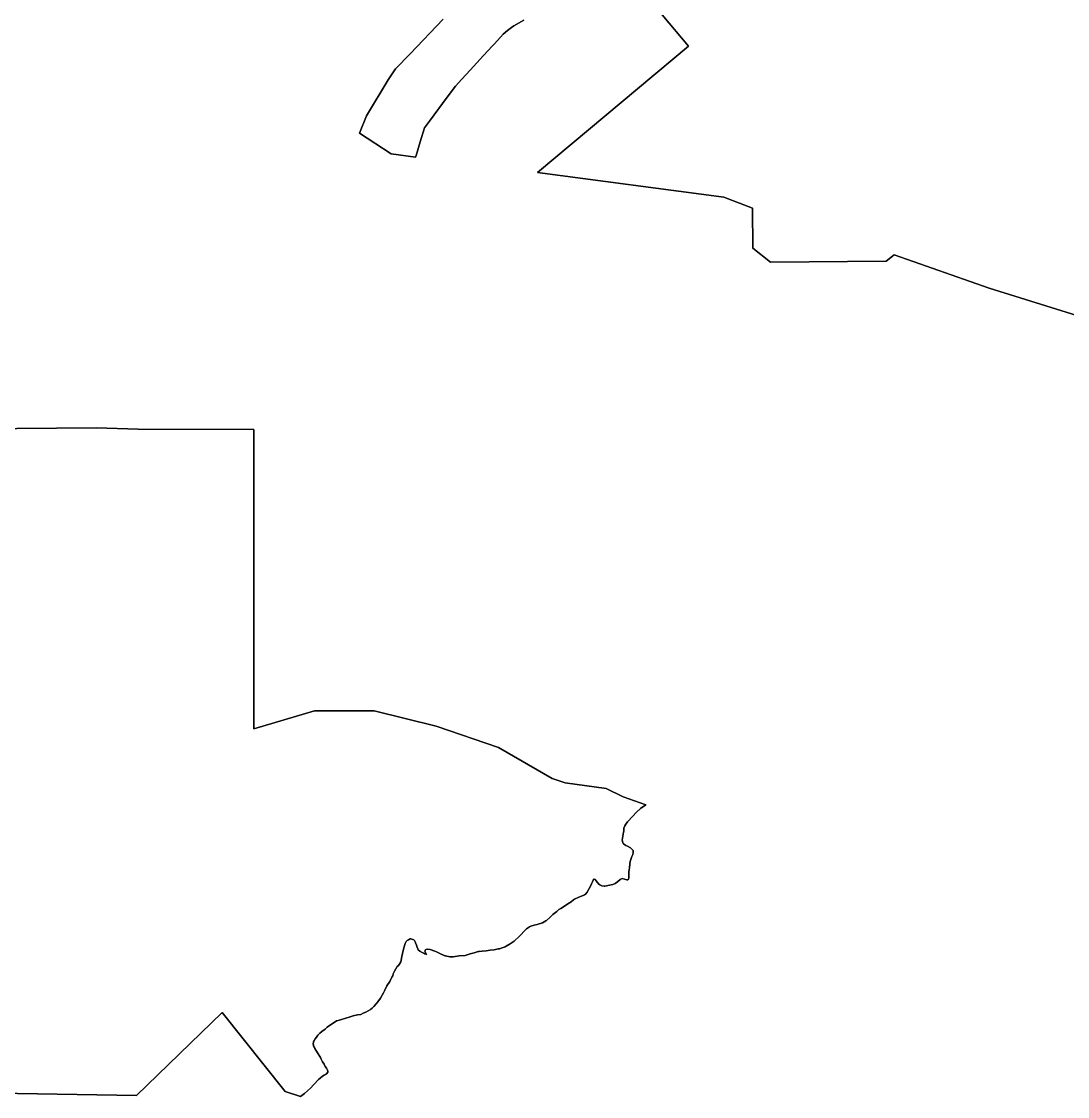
# Model space of a CAD drawing. Header units: inches. Extents: x 130170 to 284068, y 377793 to 804530.
# Drawn here: x 193912 to 203403, y 540897 to 550655 of the extents above; entities that cross this region are included whole.
import ezdxf

# ---------------------------------------------------------------- set-up
doc = ezdxf.new("R2010")
doc.units = ezdxf.units.IN
doc.header["$MEASUREMENT"] = 0
doc.layers.add('muni_il', color=7, linetype='Continuous')

msp = doc.modelspace()

# ---------------------------------------------------------------- linework, layer by layer
at = {"layer": 'muni_il'}
for points in [[(198470.4, 550667.6), (198380.6, 550616.8), (198357.9, 550600.4), (198322.2, 550572.9), (198283.5, 550538.7), (198202.8, 550451.7), (198185.9, 550433.4), (198104.4, 550344.6), (197984.5, 550214), (197907.4, 550130.2), (197850, 550068.1), (197774, 549967.1), (197614.2, 549749.5), (197569.8, 549689.7), (197530.6, 549562.8), (197493.6, 549439), (197485.8, 549424.2), (197266.5, 549452.6), (196977.8, 549639.8), (197043.2, 549797.6), (197239.7, 550124.9), (197304.2, 550225.1), (197439.6, 550362.6), (197738.6, 550675.1)], [(197738.6, 550675.1), (197439.6, 550362.6), (197304.2, 550225.1), (197239.7, 550124.9), (197043.2, 549797.6), (196977.8, 549639.8), (197266.5, 549452.6), (197485.8, 549424.2), (197493.6, 549439), (197530.6, 549562.8), (197569.8, 549689.7), (197614.2, 549749.5), (197774, 549967.1), (197850, 550068.1), (197907.4, 550130.2), (197984.5, 550214), (198104.4, 550344.6), (198185.9, 550433.4), (198202.8, 550451.7), (198283.5, 550538.7), (198322.2, 550572.9), (198357.9, 550600.4), (198380.6, 550616.8), (198470.4, 550667.6)], [(203767.9, 547898.1), (202692.5, 548233.7), (201829.4, 548536.5), (201757.5, 548480.6), (200707.4, 548469.5), (200548, 548597.9), (200543.5, 548961), (200285.8, 549061.2), (198595.3, 549285.1), (199963.2, 550431.4), (199725.7, 550716.6)], [(199725.7, 550716.6), (199963.2, 550431.4), (198595.3, 549285.1), (200285.8, 549061.2), (200543.5, 548961), (200548, 548597.9), (200707.4, 548469.5), (201757.5, 548480.6), (201829.4, 548536.5), (202692.5, 548233.7), (203767.9, 547898.1)], [(189521.1, 546925.3), (194591.2, 546967.6), (194971.1, 546954.2), (196020.4, 546952.8), (196018.8, 544235.5), (196571.9, 544398.8), (197111, 544398.8), (197675.8, 544257.7), (198240.6, 544065.2), (198728.3, 543782.9), (198843.9, 543744.4), (199216.1, 543693.1), (199370.2, 543616.1), (199576.3, 543544.5), (199527.3, 543509.8), (199491.6, 543477.8), (199418.1, 543396.7), (199412.2, 543389.6), (199396.6, 543368.2), (199386.6, 543353.5), (199378.5, 543331.6), (199378, 543326.1), (199376.1, 543304.9), (199375, 543297.2), (199362.8, 543225.1), (199367.1, 543203.3), (199370.7, 543194.1), (199373.9, 543190.5), (199396, 543175.6), (199410.8, 543168.9), (199436.8, 543154.5), (199443.2, 543148.8), (199461, 543130.2), (199461.1, 543110.9), (199459.3, 543093.9), (199451.3, 543074.7), (199444.2, 543058.2), (199441.4, 543049.2), (199435.7, 543029.2), (199433, 543007.6), (199428.2, 542969.4), (199426, 542958.2), (199423.2, 542936.2), (199423.3, 542914.2), (199423.3, 542904.2), (199424.3, 542880.8), (199419.5, 542868.9), (199409.9, 542864.4), (199405.1, 542864.2), (199384.5, 542869), (199361, 542875.8), (199350.3, 542870.9), (199344.4, 542867.8), (199321.3, 542846.6), (199298.9, 542829.4), (199276.6, 542821.9), (199247.2, 542815.6), (199205.2, 542806.5), (199198.2, 542806.6), (199179, 542808.4), (199158.3, 542819.5), (199147.8, 542827.1), (199138.6, 542838.3), (199127.7, 542855.6), (199116.8, 542867.8), (199109.6, 542869.8), (199103.8, 542869), (199103.4, 542868.9), (199101, 542867.9), (199092.3, 542845.5), (199084.5, 542827.3), (199076.6, 542811.6), (199061.7, 542784.2), (199048.9, 542757.3), (199044.7, 542750.9), (199029.9, 542733.1), (199019.2, 542726.2), (199007.6, 542720.1), (198968.3, 542706.4), (198929.5, 542689), (198920.6, 542682.6), (198900.1, 542665.5), (198883.2, 542654.1), (198842.8, 542627.2), (198820.8, 542613.4), (198805.5, 542603.9), (198788.1, 542593), (198768.5, 542577.3), (198757.5, 542568.4), (198734.6, 542550.1), (198705.2, 542520.9), (198676.9, 542495.1), (198670.4, 542490.2), (198639.7, 542473.6), (198590, 542457.8), (198564.8, 542451.3), (198534.7, 542442.7), (198521.9, 542437.5), (198512.6, 542431.8), (198493.8, 542418.2), (198421.6, 542344.8), (198393.8, 542318.2), (198381, 542307.9), (198372.3, 542301), (198345.8, 542283.8), (198310.2, 542261.6), (198301.8, 542256.8), (198273.5, 542246.6), (198248.6, 542238.6), (198237, 542236.2), (198200.6, 542229.8), (198164.3, 542224.9), (198129.2, 542219.7), (198092.3, 542216.5), (198065.2, 542214), (198056.2, 542212), (198019.6, 542202.4), (197984.3, 542192.9), (197936.5, 542176.1), (197883.7, 542174.8), (197847.4, 542168.6), (197828.5, 542165.6), (197800, 542163.7), (197757.9, 542173.2), (197752.8, 542174.9), (197708.8, 542193.8), (197678.1, 542209.6), (197662.6, 542216.8), (197619.4, 542230.5), (197595.2, 542232.9), (197580.7, 542232.6), (197574.5, 542225.8), (197573.4, 542220.1), (197573, 542214.6), (197574.2, 542211.1), (197579.7, 542198.8), (197587.6, 542187.3), (197572, 542193.4), (197562.1, 542196.9), (197546.5, 542204.2), (197526.3, 542215.7), (197512.2, 542229.7), (197507.5, 542238.3), (197504.7, 542245.3), (197503.6, 542248.5), (197496, 542269.4), (197487.5, 542291.1), (197485.8, 542295.6), (197478.6, 542313), (197471.9, 542320), (197443.3, 542328.9), (197439.9, 542327.2), (197422.7, 542317.6), (197411.3, 542311.9), (197402.2, 542303.3), (197392.7, 542284.7), (197380.7, 542246.5), (197368.3, 542195.9), (197362.6, 542166.3), (197357.3, 542135.8), (197353, 542119.6), (197344.9, 542104.3), (197331.6, 542087.6), (197320.6, 542076.1), (197307.7, 542055.6), (197295.8, 542034.1), (197289.1, 542021.2), (197283.8, 542010.3), (197280, 541992.6), (197271.9, 541980.2), (197263.3, 541962), (197253.8, 541942), (197228, 541901.4), (197207.5, 541863.2), (197196, 541838.4), (197184.6, 541815.5), (197168.8, 541790.2), (197144.9, 541755.9), (197129.7, 541737.2), (197108.2, 541713.9), (197094.8, 541699.5), (197077.6, 541687.1), (197059, 541674.2), (197035.2, 541663.7), (197011.8, 541652.8), (196989.8, 541642.7), (196960.7, 541637.5), (196920.1, 541628), (196886.7, 541617.9), (196785.1, 541586.9), (196769.3, 541582.6), (196748.3, 541569.2), (196715.9, 541547.3), (196684.4, 541524.9), (196667.7, 541508.6), (196638.5, 541487.6), (196619.5, 541471.9), (196601.8, 541454.7), (196588, 541436.6), (196577.9, 541419.9), (196577.4, 541419.3), (196577, 541418.8), (196576.5, 541418.3), (196576, 541417.8), (196575.5, 541417.3), (196575.1, 541416.7), (196574.6, 541416.2), (196574.1, 541415.6), (196573.7, 541415.1), (196573.3, 541414.5), (196572.8, 541414), (196572.4, 541413.4), (196572, 541412.8), (196571.6, 541412.2), (196571.2, 541411.7), (196570.8, 541411.1), (196570.4, 541410.5), (196570, 541409.9), (196569.6, 541409.3), (196569.2, 541408.7), (196568.8, 541408.1), (196568.5, 541407.5), (196568.1, 541406.9), (196567.8, 541406.3), (196567.4, 541405.6), (196567.1, 541405), (196566.8, 541404.4), (196566.5, 541403.7), (196566.1, 541403.1), (196565.8, 541402.5), (196565.5, 541401.8), (196565.2, 541401.2), (196565, 541400.5), (196564.7, 541399.9), (196564.4, 541399.2), (196564.1, 541398.6), (196563.9, 541397.9), (196563.6, 541397.2), (196563.4, 541396.6), (196563.2, 541395.9), (196562.9, 541395.2), (196562.7, 541394.5), (196562.5, 541393.9), (196562.3, 541393.2), (196562.1, 541392.5), (196561.9, 541391.8), (196561.7, 541391.1), (196561.6, 541390.4), (196561.4, 541389.8), (196561.3, 541389.1), (196561.1, 541388.4), (196561, 541387.7), (196560.8, 541387), (196560.7, 541386.3), (196560.6, 541385.6), (196560.5, 541384.9), (196560.4, 541384.2), (196560.3, 541383.5), (196560.2, 541382.8), (196560.1, 541382.1), (196560, 541381.4), (196560, 541380.6), (196559.9, 541379.9), (196559.9, 541379.2), (196559.8, 541378.5), (196559.8, 541377.8), (196559.8, 541377.1), (196559.8, 541376.4), (196559.8, 541375.7), (196559.8, 541375), (196559.8, 541374.3), (196559.8, 541373.6), (196559.8, 541372.8), (196559.8, 541372.1), (196559.9, 541371.4), (196559.9, 541370.7), (196560, 541370), (196560, 541369.3), (196560.1, 541368.6), (196560.2, 541367.9), (196560.3, 541367.2), (196560.4, 541366.5), (196560.5, 541365.8), (196560.6, 541365.1), (196560.7, 541364.4), (196560.8, 541363.7), (196561, 541363), (196561.1, 541362.3), (196561.3, 541361.6), (196561.4, 541360.9), (196561.6, 541360.2), (196561.8, 541359.5), (196561.9, 541358.8), (196562.1, 541358.2), (196562.3, 541357.5), (196562.5, 541356.8), (196562.7, 541356.1), (196562.9, 541355.4), (196563.2, 541354.8), (196563.4, 541354.1), (196563.6, 541353.4), (196563.9, 541352.8), (196564.2, 541352.1), (196564.4, 541351.4), (196564.7, 541350.8), (196565, 541350.1), (196565.2, 541349.5), (196565.5, 541348.8), (196565.8, 541348.2), (196566.1, 541347.6), (196566.5, 541346.9), (196566.8, 541346.3), (196567.1, 541345.7), (196567.4, 541345), (196567.8, 541344.4), (196568.1, 541343.8), (196568.5, 541343.2), (196568.8, 541342.6), (196569.2, 541342), (196569.6, 541341.4), (196570, 541340.8), (196570.4, 541340.2), (196570.8, 541339.6), (196571.2, 541339), (196571.6, 541338.4), (196572, 541337.8), (196572.4, 541337.3), (196572.8, 541336.7), (196573.3, 541336.1), (196573.7, 541335.6), (196574.2, 541335), (196574.6, 541334.5), (196575.1, 541333.9), (196598, 541294.8), (196624.7, 541249.9), (196630, 541235.6), (196642.8, 541211.8), (196657.2, 541190.3), (196668.1, 541169.8), (196678.6, 541155), (196689.6, 541135.9), (196693, 541126.3), (196691.5, 541117.7), (196680.1, 541102.9), (196671, 541095.8), (196658.1, 541091), (196644.3, 541082.9), (196621.4, 541064.8), (196607, 541051.9), (196565, 541005.6), (196533.1, 540972.2), (196479.6, 540924), (196445.1, 540897), (196305.5, 540941.3), (195731.7, 541658.2), (194956.2, 540905.2), (192974.5, 540940.8)], [(192974.5, 540940.8), (194956.2, 540905.2), (195731.7, 541658.2), (196305.5, 540941.3), (196445.1, 540897), (196479.6, 540924), (196533.1, 540972.2), (196565, 541005.6), (196607, 541051.9), (196621.4, 541064.8), (196644.3, 541082.9), (196658.1, 541091), (196671, 541095.8), (196680.1, 541102.9), (196691.5, 541117.7), (196693, 541126.3), (196689.6, 541135.9), (196678.6, 541155), (196668.1, 541169.8), (196657.2, 541190.3), (196642.8, 541211.8), (196630, 541235.6), (196624.7, 541249.9), (196598, 541294.8), (196575.1, 541333.9), (196574.6, 541334.5), (196574.2, 541335), (196573.7, 541335.6), (196573.3, 541336.1), (196572.8, 541336.7), (196572.4, 541337.3), (196572, 541337.8), (196571.6, 541338.4), (196571.2, 541339), (196570.8, 541339.6), (196570.4, 541340.2), (196570, 541340.8), (196569.6, 541341.4), (196569.2, 541342), (196568.8, 541342.6), (196568.5, 541343.2), (196568.1, 541343.8), (196567.8, 541344.4), (196567.4, 541345), (196567.1, 541345.7), (196566.8, 541346.3), (196566.5, 541346.9), (196566.1, 541347.6), (196565.8, 541348.2), (196565.5, 541348.8), (196565.2, 541349.5), (196565, 541350.1), (196564.7, 541350.8), (196564.4, 541351.4), (196564.2, 541352.1), (196563.9, 541352.8), (196563.6, 541353.4), (196563.4, 541354.1), (196563.2, 541354.8), (196562.9, 541355.4), (196562.7, 541356.1), (196562.5, 541356.8), (196562.3, 541357.5), (196562.1, 541358.2), (196561.9, 541358.8), (196561.8, 541359.5), (196561.6, 541360.2), (196561.4, 541360.9), (196561.3, 541361.6), (196561.1, 541362.3), (196561, 541363), (196560.8, 541363.7), (196560.7, 541364.4), (196560.6, 541365.1), (196560.5, 541365.8), (196560.4, 541366.5), (196560.3, 541367.2), (196560.2, 541367.9), (196560.1, 541368.6), (196560, 541369.3), (196560, 541370), (196559.9, 541370.7), (196559.9, 541371.4), (196559.8, 541372.1), (196559.8, 541372.8), (196559.8, 541373.6), (196559.8, 541374.3), (196559.8, 541375), (196559.8, 541375.7), (196559.8, 541376.4), (196559.8, 541377.1), (196559.8, 541377.8), (196559.8, 541378.5), (196559.9, 541379.2), (196559.9, 541379.9), (196560, 541380.6), (196560, 541381.4), (196560.1, 541382.1), (196560.2, 541382.8), (196560.3, 541383.5), (196560.4, 541384.2), (196560.5, 541384.9), (196560.6, 541385.6), (196560.7, 541386.3), (196560.8, 541387), (196561, 541387.7), (196561.1, 541388.4), (196561.3, 541389.1), (196561.4, 541389.8), (196561.6, 541390.4), (196561.7, 541391.1), (196561.9, 541391.8), (196562.1, 541392.5), (196562.3, 541393.2), (196562.5, 541393.9), (196562.7, 541394.5), (196562.9, 541395.2), (196563.2, 541395.9), (196563.4, 541396.6), (196563.6, 541397.2), (196563.9, 541397.9), (196564.1, 541398.6), (196564.4, 541399.2), (196564.7, 541399.9), (196565, 541400.5), (196565.2, 541401.2), (196565.5, 541401.8), (196565.8, 541402.5), (196566.1, 541403.1), (196566.5, 541403.7), (196566.8, 541404.4), (196567.1, 541405), (196567.4, 541405.6), (196567.8, 541406.3), (196568.1, 541406.9), (196568.5, 541407.5), (196568.8, 541408.1), (196569.2, 541408.7), (196569.6, 541409.3), (196570, 541409.9), (196570.4, 541410.5), (196570.8, 541411.1), (196571.2, 541411.7), (196571.6, 541412.2), (196572, 541412.8), (196572.4, 541413.4), (196572.8, 541414), (196573.3, 541414.5), (196573.7, 541415.1), (196574.1, 541415.6), (196574.6, 541416.2), (196575.1, 541416.7), (196575.5, 541417.3), (196576, 541417.8), (196576.5, 541418.3), (196577, 541418.8), (196577.4, 541419.3), (196577.9, 541419.9), (196588, 541436.6), (196601.8, 541454.7), (196619.5, 541471.9), (196638.5, 541487.6), (196667.7, 541508.6), (196684.4, 541524.9), (196715.9, 541547.3), (196748.3, 541569.2), (196769.3, 541582.6), (196785.1, 541586.9), (196886.7, 541617.9), (196920.1, 541628), (196960.7, 541637.5), (196989.8, 541642.7), (197011.8, 541652.8), (197035.2, 541663.7), (197059, 541674.2), (197077.6, 541687.1), (197094.8, 541699.5), (197108.2, 541713.9), (197129.7, 541737.2), (197144.9, 541755.9), (197168.8, 541790.2), (197184.6, 541815.5), (197196, 541838.4), (197207.5, 541863.2), (197228, 541901.4), (197253.8, 541942), (197263.3, 541962), (197271.9, 541980.2), (197280, 541992.6), (197283.8, 542010.3), (197289.1, 542021.2), (197295.8, 542034.1), (197307.7, 542055.6), (197320.6, 542076.1), (197331.6, 542087.6), (197344.9, 542104.3), (197353, 542119.6), (197357.3, 542135.8), (197362.6, 542166.3), (197368.3, 542195.9), (197380.7, 542246.5), (197392.7, 542284.7), (197402.2, 542303.3), (197411.3, 542311.9), (197422.7, 542317.6), (197439.9, 542327.2), (197443.3, 542328.9), (197471.9, 542320), (197478.6, 542313), (197485.8, 542295.6), (197487.5, 542291.1), (197496, 542269.4), (197503.6, 542248.5), (197504.7, 542245.3), (197507.5, 542238.3), (197512.2, 542229.7), (197526.3, 542215.7), (197546.5, 542204.2), (197562.1, 542196.9), (197572, 542193.4), (197587.6, 542187.3), (197579.7, 542198.8), (197574.2, 542211.1), (197573, 542214.6), (197573.4, 542220.1), (197574.5, 542225.8), (197580.7, 542232.6), (197595.2, 542232.9), (197619.4, 542230.5), (197662.6, 542216.8), (197678.1, 542209.6), (197708.8, 542193.8), (197752.8, 542174.9), (197757.9, 542173.2), (197800, 542163.7), (197828.5, 542165.6), (197847.4, 542168.6), (197883.7, 542174.8), (197936.5, 542176.1), (197984.3, 542192.9), (198019.6, 542202.4), (198056.2, 542212), (198065.2, 542214), (198092.3, 542216.5), (198129.2, 542219.7), (198164.3, 542224.9), (198200.6, 542229.8), (198237, 542236.2), (198248.6, 542238.6), (198273.5, 542246.6), (198301.8, 542256.8), (198310.2, 542261.6), (198345.8, 542283.8), (198372.3, 542301), (198381, 542307.9), (198393.8, 542318.2), (198421.6, 542344.8), (198493.8, 542418.2), (198512.6, 542431.8), (198521.9, 542437.5), (198534.7, 542442.7), (198564.8, 542451.3), (198590, 542457.8), (198639.7, 542473.6), (198670.4, 542490.2), (198676.9, 542495.1), (198705.2, 542520.9), (198734.6, 542550.1), (198757.5, 542568.4), (198768.5, 542577.3), (198788.1, 542593), (198805.5, 542603.9), (198820.8, 542613.4), (198842.8, 542627.2), (198883.2, 542654.1), (198900.1, 542665.5), (198920.6, 542682.6), (198929.5, 542689), (198968.3, 542706.4), (199007.6, 542720.1), (199019.2, 542726.2), (199029.9, 542733.1), (199044.7, 542750.9), (199048.9, 542757.3), (199061.7, 542784.2), (199076.6, 542811.6), (199084.5, 542827.3), (199092.3, 542845.5), (199101, 542867.9), (199103.4, 542868.9), (199103.8, 542869), (199109.6, 542869.8), (199116.8, 542867.8), (199127.7, 542855.6), (199138.6, 542838.3), (199147.8, 542827.1), (199158.3, 542819.5), (199179, 542808.4), (199198.2, 542806.6), (199205.2, 542806.5), (199247.2, 542815.6), (199276.6, 542821.9), (199298.9, 542829.4), (199321.3, 542846.6), (199344.4, 542867.8), (199350.3, 542870.9), (199361, 542875.8), (199384.5, 542869), (199405.1, 542864.2), (199409.9, 542864.4), (199419.5, 542868.9), (199424.3, 542880.8), (199423.3, 542904.2), (199423.3, 542914.2), (199423.2, 542936.2), (199426, 542958.2), (199428.2, 542969.4), (199433, 543007.6), (199435.7, 543029.2), (199441.4, 543049.2), (199444.2, 543058.2), (199451.3, 543074.7), (199459.3, 543093.9), (199461.1, 543110.9), (199461, 543130.2), (199443.2, 543148.8), (199436.8, 543154.5), (199410.8, 543168.9), (199396, 543175.6), (199373.9, 543190.5), (199370.7, 543194.1), (199367.1, 543203.3), (199362.8, 543225.1), (199375, 543297.2), (199376.1, 543304.9), (199378, 543326.1), (199378.5, 543331.6), (199386.6, 543353.5), (199396.6, 543368.2), (199412.2, 543389.6), (199418.1, 543396.7), (199491.6, 543477.8), (199527.3, 543509.8), (199576.3, 543544.5), (199370.2, 543616.1), (199216.1, 543693.1), (198843.9, 543744.4), (198728.3, 543782.9), (198240.6, 544065.2), (197675.8, 544257.7), (197111, 544398.8), (196571.9, 544398.8), (196018.8, 544235.5), (196020.4, 546952.8), (194971.1, 546954.2), (194591.2, 546967.6), (189521.1, 546925.3)]]:
    msp.add_lwpolyline(points, dxfattribs=at)

doc.saveas('drawing.dxf')
